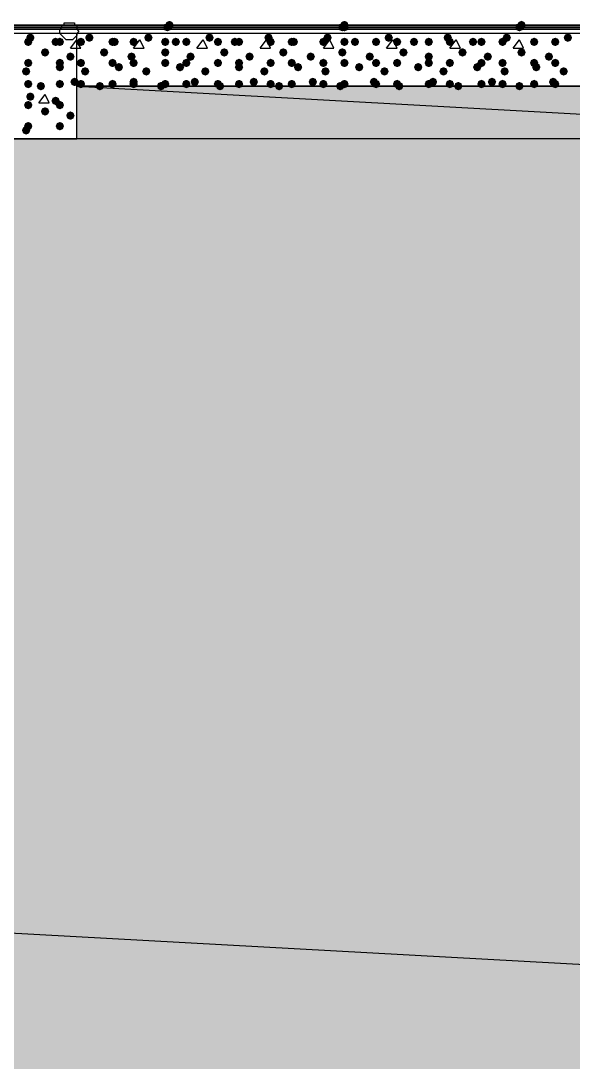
# Model space of a CAD drawing. Header units: millimetres. Extents: x 0 to 420, y 0 to 297.
# Drawn here: x 323.02 to 334.12, y 205.51 to 226.44 of the extents above; entities that cross this region are included whole.
import ezdxf

# ---------------------------------------------------------------- set-up
doc = ezdxf.new("R2010")
doc.units = ezdxf.units.MM
doc.layers.get('0').update_dxf_attribs({"linetype": 'CONTINUOUS'})

msp = doc.modelspace()

# ---------------------------------------------------------------- hatches: boundary and pattern name
at = {"true_color": 0x0000fe}
for points in [[(326.093667, 226.356333), (326.068796, 226.296537), (326.009, 226.271667), (325.949204, 226.296537), (325.924333, 226.356333), (325.949204, 226.416129), (326.009, 226.441), (326.068796, 226.416129)], [(329.607333, 226.356333), (329.582462, 226.296537), (329.522667, 226.271667), (329.462871, 226.296537), (329.438, 226.356333), (329.462871, 226.416129), (329.522667, 226.441), (329.582462, 226.416129)], [(333.163333, 226.356333), (333.138462, 226.296537), (333.078667, 226.271667), (333.018871, 226.296537), (332.994, 226.356333), (333.018871, 226.416129), (333.078667, 226.441), (333.138462, 226.416129)], [(326.051333, 226.314), (326.026462, 226.254204), (325.966667, 226.229333), (325.906871, 226.254204), (325.882, 226.314), (325.906871, 226.373796), (325.966667, 226.398667), (326.026462, 226.373796)], [(326.051333, 226.314), (326.026462, 226.254204), (325.966667, 226.229333), (325.906871, 226.254204), (325.882, 226.314), (325.906871, 226.373796), (325.966667, 226.398667), (326.026462, 226.373796)], [(326.051333, 226.314), (326.026462, 226.254204), (325.966667, 226.229333), (325.906871, 226.254204), (325.882, 226.314), (325.906871, 226.373796), (325.966667, 226.398667), (326.026462, 226.373796)], [(329.565, 226.314), (329.540129, 226.254204), (329.480333, 226.229333), (329.420538, 226.254204), (329.395667, 226.314), (329.420537, 226.373796), (329.480333, 226.398667), (329.540129, 226.373796)], [(329.565, 226.314), (329.540129, 226.254204), (329.480333, 226.229333), (329.420538, 226.254204), (329.395667, 226.314), (329.420537, 226.373796), (329.480333, 226.398667), (329.540129, 226.373796)], [(329.607333, 226.314), (329.582462, 226.254204), (329.522667, 226.229333), (329.462871, 226.254204), (329.438, 226.314), (329.462871, 226.373796), (329.522667, 226.398667), (329.582462, 226.373796)], [(333.121, 226.314), (333.096129, 226.254204), (333.036333, 226.229333), (332.976537, 226.254204), (332.951667, 226.314), (332.976537, 226.373796), (333.036333, 226.398667), (333.096129, 226.373796)], [(333.121, 226.314), (333.096129, 226.254204), (333.036333, 226.229333), (332.976537, 226.254204), (332.951667, 226.314), (332.976537, 226.373796), (333.036333, 226.398667), (333.096129, 226.373796)], [(333.121, 226.314), (333.096129, 226.254204), (333.036333, 226.229333), (332.976537, 226.254204), (332.951667, 226.314), (332.976537, 226.373796), (333.036333, 226.398667), (333.096129, 226.373796)]]:
    msp.add_hatch(color=0, dxfattribs=at).paths.add_polyline_path(points, flags=0)
at = {"true_color": 0x000007}
h = msp.add_hatch(color=0, dxfattribs=at)
h.paths.add_polyline_path([(32.342667, 226.271667), (32.342667, 226.314)], flags=0)
h.paths.add_polyline_path([(32.342667, 226.271667), (32.342667, 226.314), (380.788333, 226.271667)], flags=0)
h.paths.add_polyline_path([(32.342667, 226.314), (380.788333, 226.271667), (380.788333, 226.314)], flags=0)
for points in [[(323.257333, 226.017667), (323.232462, 225.957871), (323.172667, 225.933), (323.112871, 225.957871), (323.088, 226.017667), (323.112871, 226.077462), (323.172667, 226.102333), (323.232462, 226.077463)], [(323.299667, 226.102333), (323.274796, 226.042537), (323.215, 226.017667), (323.155204, 226.042537), (323.130333, 226.102333), (323.155204, 226.162129), (323.215, 226.187), (323.274796, 226.162129)], [(323.807667, 226.017667), (323.782796, 225.957871), (323.723, 225.933), (323.663204, 225.957871), (323.638333, 226.017667), (323.663204, 226.077462), (323.723, 226.102333), (323.782796, 226.077463)], [(323.892333, 226.017667), (323.867462, 225.957871), (323.807667, 225.933), (323.747871, 225.957871), (323.723, 226.017667), (323.747871, 226.077462), (323.807667, 226.102333), (323.867462, 226.077463)], [(323.596, 225.806), (323.571129, 225.746204), (323.511333, 225.721333), (323.451537, 225.746204), (323.426667, 225.806), (323.451537, 225.865796), (323.511333, 225.890667), (323.571129, 225.865796)], [(324.104, 225.721333), (324.079129, 225.661537), (324.019333, 225.636667), (323.959538, 225.661537), (323.934667, 225.721333), (323.959537, 225.781129), (324.019333, 225.806), (324.079129, 225.781129)], [(323.257333, 225.594333), (323.232462, 225.534538), (323.172667, 225.509667), (323.112871, 225.534538), (323.088, 225.594333), (323.112871, 225.654129), (323.172667, 225.679), (323.232462, 225.654129)], [(323.892333, 225.594333), (323.867462, 225.534538), (323.807667, 225.509667), (323.747871, 225.534538), (323.723, 225.594333), (323.747871, 225.654129), (323.807667, 225.679), (323.867462, 225.654129)], [(323.892333, 225.509667), (323.867462, 225.449871), (323.807667, 225.425), (323.747871, 225.449871), (323.723, 225.509667), (323.747871, 225.569462), (323.807667, 225.594333), (323.867462, 225.569463)], [(323.215, 225.425), (323.190129, 225.365204), (323.130333, 225.340333), (323.070538, 225.365204), (323.045667, 225.425), (323.070537, 225.484796), (323.130333, 225.509667), (323.190129, 225.484796)], [(323.257333, 225.171), (323.232462, 225.111204), (323.172667, 225.086333), (323.112871, 225.111204), (323.088, 225.171), (323.112871, 225.230796), (323.172667, 225.255667), (323.232462, 225.230796)], [(323.511333, 225.128667), (323.486463, 225.068871), (323.426667, 225.044), (323.366871, 225.068871), (323.342, 225.128667), (323.366871, 225.188462), (323.426667, 225.213333), (323.486462, 225.188463)], [(323.892333, 225.171), (323.867462, 225.111204), (323.807667, 225.086333), (323.747871, 225.111204), (323.723, 225.171), (323.747871, 225.230796), (323.807667, 225.255667), (323.867462, 225.230796)], [(324.188667, 225.213333), (324.163796, 225.153537), (324.104, 225.128667), (324.044204, 225.153537), (324.019333, 225.213333), (324.044204, 225.273129), (324.104, 225.298), (324.163796, 225.273129)], [(323.299667, 224.917), (323.274796, 224.857204), (323.215, 224.832333), (323.155204, 224.857204), (323.130333, 224.917), (323.155204, 224.976796), (323.215, 225.001667), (323.274796, 224.976796)], [(323.257333, 224.747667), (323.232462, 224.687871), (323.172667, 224.663), (323.112871, 224.687871), (323.088, 224.747667), (323.112871, 224.807462), (323.172667, 224.832333), (323.232462, 224.807463)], [(323.807667, 224.832333), (323.782796, 224.772537), (323.723, 224.747667), (323.663204, 224.772537), (323.638333, 224.832333), (323.663204, 224.892129), (323.723, 224.917), (323.782796, 224.892129)], [(323.892333, 224.747667), (323.867462, 224.687871), (323.807667, 224.663), (323.747871, 224.687871), (323.723, 224.747667), (323.747871, 224.807462), (323.807667, 224.832333), (323.867462, 224.807463)], [(323.596, 224.620667), (323.571129, 224.560871), (323.511333, 224.536), (323.451537, 224.560871), (323.426667, 224.620667), (323.451537, 224.680462), (323.511333, 224.705333), (323.571129, 224.680463)], [(324.104, 224.536), (324.079129, 224.476204), (324.019333, 224.451333), (323.959538, 224.476204), (323.934667, 224.536), (323.959537, 224.595796), (324.019333, 224.620667), (324.079129, 224.595796)], [(323.257333, 224.324333), (323.232462, 224.264537), (323.172667, 224.239667), (323.112871, 224.264537), (323.088, 224.324333), (323.112871, 224.384129), (323.172667, 224.409), (323.232462, 224.384129)], [(323.892333, 224.324333), (323.867462, 224.264537), (323.807667, 224.239667), (323.747871, 224.264537), (323.723, 224.324333), (323.747871, 224.384129), (323.807667, 224.409), (323.867462, 224.384129)], [(323.892333, 224.324333), (323.867462, 224.264537), (323.807667, 224.239667), (323.747871, 224.264537), (323.723, 224.324333), (323.747871, 224.384129), (323.807667, 224.409), (323.867462, 224.384129)], [(323.215, 224.239667), (323.190129, 224.179871), (323.130333, 224.155), (323.070538, 224.179871), (323.045667, 224.239667), (323.070537, 224.299462), (323.130333, 224.324333), (323.190129, 224.299463)]]:
    msp.add_hatch(color=0, dxfattribs=at).paths.add_polyline_path(points, flags=0)
at = {"true_color": 0x000008}
for points in [[(324.315667, 226.017667), (324.290796, 225.957871), (324.231, 225.933), (324.171204, 225.957871), (324.146333, 226.017667), (324.171204, 226.077462), (324.231, 226.102333), (324.290796, 226.077463)], [(324.485, 226.102333), (324.460129, 226.042537), (324.400333, 226.017667), (324.340537, 226.042537), (324.315667, 226.102333), (324.340537, 226.162129), (324.400333, 226.187), (324.460129, 226.162129)], [(324.950667, 226.017667), (324.925796, 225.957871), (324.866, 225.933), (324.806204, 225.957871), (324.781333, 226.017667), (324.806204, 226.077462), (324.866, 226.102333), (324.925796, 226.077463)], [(324.993, 226.017667), (324.968129, 225.957871), (324.908333, 225.933), (324.848538, 225.957871), (324.823667, 226.017667), (324.848537, 226.077462), (324.908333, 226.102333), (324.968129, 226.077463)], [(325.374, 226.017667), (325.349129, 225.957871), (325.289333, 225.933), (325.229537, 225.957871), (325.204667, 226.017667), (325.229537, 226.077462), (325.289333, 226.102333), (325.349129, 226.077463)], [(325.670333, 226.102333), (325.645463, 226.042537), (325.585667, 226.017667), (325.525871, 226.042537), (325.501, 226.102333), (325.525871, 226.162129), (325.585667, 226.187), (325.645462, 226.162129)], [(326.009, 226.017667), (325.984129, 225.957871), (325.924333, 225.933), (325.864537, 225.957871), (325.839667, 226.017667), (325.864537, 226.077462), (325.924333, 226.102333), (325.984129, 226.077463)], [(326.220667, 226.017667), (326.195796, 225.957871), (326.136, 225.933), (326.076204, 225.957871), (326.051333, 226.017667), (326.076204, 226.077462), (326.136, 226.102333), (326.195796, 226.077463)], [(326.432333, 226.017667), (326.407462, 225.957871), (326.347667, 225.933), (326.287871, 225.957871), (326.263, 226.017667), (326.287871, 226.077462), (326.347667, 226.102333), (326.407462, 226.077463)], [(326.898, 226.102333), (326.873129, 226.042537), (326.813333, 226.017667), (326.753537, 226.042537), (326.728667, 226.102333), (326.753537, 226.162129), (326.813333, 226.187), (326.873129, 226.162129)], [(327.067333, 226.017667), (327.042462, 225.957871), (326.982667, 225.933), (326.922871, 225.957871), (326.898, 226.017667), (326.922871, 226.077462), (326.982667, 226.102333), (327.042462, 226.077463)], [(327.406, 226.017667), (327.381129, 225.957871), (327.321333, 225.933), (327.261537, 225.957871), (327.236667, 226.017667), (327.261537, 226.077462), (327.321333, 226.102333), (327.381129, 226.077463)], [(327.490667, 226.017667), (327.465796, 225.957871), (327.406, 225.933), (327.346204, 225.957871), (327.321333, 226.017667), (327.346204, 226.077462), (327.406, 226.102333), (327.465796, 226.077463)], [(328.083333, 226.102333), (328.058463, 226.042537), (327.998667, 226.017667), (327.938871, 226.042537), (327.914, 226.102333), (327.938871, 226.162129), (327.998667, 226.187), (328.058462, 226.162129)], [(328.125667, 226.017667), (328.100796, 225.957871), (328.041, 225.933), (327.981204, 225.957871), (327.956333, 226.017667), (327.981204, 226.077462), (328.041, 226.102333), (328.100796, 226.077463)], [(328.549, 226.017667), (328.524129, 225.957871), (328.464333, 225.933), (328.404537, 225.957871), (328.379667, 226.017667), (328.404537, 226.077462), (328.464333, 226.102333), (328.524129, 226.077463)], [(328.591333, 226.017667), (328.566462, 225.957871), (328.506667, 225.933), (328.446871, 225.957871), (328.422, 226.017667), (328.446871, 226.077462), (328.506667, 226.102333), (328.566462, 226.077463)], [(329.184, 226.017667), (329.159129, 225.957871), (329.099333, 225.933), (329.039537, 225.957871), (329.014667, 226.017667), (329.039537, 226.077462), (329.099333, 226.102333), (329.159129, 226.077463)], [(329.268667, 226.102333), (329.243796, 226.042537), (329.184, 226.017667), (329.124204, 226.042537), (329.099333, 226.102333), (329.124204, 226.162129), (329.184, 226.187), (329.243796, 226.162129)], [(329.607333, 226.017667), (329.582462, 225.957871), (329.522667, 225.933), (329.462871, 225.957871), (329.438, 226.017667), (329.462871, 226.077462), (329.522667, 226.102333), (329.582462, 226.077463)], [(329.819, 226.017667), (329.794129, 225.957871), (329.734333, 225.933), (329.674537, 225.957871), (329.649667, 226.017667), (329.674537, 226.077462), (329.734333, 226.102333), (329.794129, 226.077463)], [(330.242333, 226.017667), (330.217462, 225.957871), (330.157667, 225.933), (330.097871, 225.957871), (330.073, 226.017667), (330.097871, 226.077462), (330.157667, 226.102333), (330.217462, 226.077463)], [(330.496333, 226.102333), (330.471462, 226.042537), (330.411667, 226.017667), (330.351871, 226.042537), (330.327, 226.102333), (330.351871, 226.162129), (330.411667, 226.187), (330.471462, 226.162129)], [(330.665667, 226.017667), (330.640796, 225.957871), (330.581, 225.933), (330.521204, 225.957871), (330.496333, 226.017667), (330.521204, 226.077462), (330.581, 226.102333), (330.640796, 226.077463)], [(331.004333, 226.017667), (330.979462, 225.957871), (330.919667, 225.933), (330.859871, 225.957871), (330.835, 226.017667), (330.859871, 226.077462), (330.919667, 226.102333), (330.979462, 226.077463)], [(331.300667, 226.017667), (331.275796, 225.957871), (331.216, 225.933), (331.156204, 225.957871), (331.131333, 226.017667), (331.156204, 226.077462), (331.216, 226.102333), (331.275796, 226.077463)], [(331.681667, 226.102333), (331.656796, 226.042537), (331.597, 226.017667), (331.537204, 226.042537), (331.512333, 226.102333), (331.537204, 226.162129), (331.597, 226.187), (331.656796, 226.162129)], [(331.724, 226.017667), (331.699129, 225.957871), (331.639333, 225.933), (331.579538, 225.957871), (331.554667, 226.017667), (331.579537, 226.077462), (331.639333, 226.102333), (331.699129, 226.077463)], [(332.189667, 226.017667), (332.164796, 225.957871), (332.105, 225.933), (332.045204, 225.957871), (332.020333, 226.017667), (332.045204, 226.077462), (332.105, 226.102333), (332.164796, 226.077463)], [(332.359, 226.017667), (332.334129, 225.957871), (332.274333, 225.933), (332.214538, 225.957871), (332.189667, 226.017667), (332.214537, 226.077462), (332.274333, 226.102333), (332.334129, 226.077463)], [(332.782333, 226.017667), (332.757462, 225.957871), (332.697667, 225.933), (332.637871, 225.957871), (332.613, 226.017667), (332.637871, 226.077462), (332.697667, 226.102333), (332.757462, 226.077463)], [(332.867, 226.102333), (332.842129, 226.042537), (332.782333, 226.017667), (332.722538, 226.042537), (332.697667, 226.102333), (332.722537, 226.162129), (332.782333, 226.187), (332.842129, 226.162129)], [(333.417333, 226.017667), (333.392462, 225.957871), (333.332667, 225.933), (333.272871, 225.957871), (333.248, 226.017667), (333.272871, 226.077462), (333.332667, 226.102333), (333.392462, 226.077463)], [(333.417333, 226.017667), (333.392462, 225.957871), (333.332667, 225.933), (333.272871, 225.957871), (333.248, 226.017667), (333.272871, 226.077462), (333.332667, 226.102333), (333.392462, 226.077463)], [(333.840667, 226.017667), (333.815796, 225.957871), (333.756, 225.933), (333.696204, 225.957871), (333.671333, 226.017667), (333.696204, 226.077462), (333.756, 226.102333), (333.815796, 226.077463)], [(334.094667, 226.102333), (334.069796, 226.042537), (334.01, 226.017667), (333.950204, 226.042537), (333.925333, 226.102333), (333.950204, 226.162129), (334.01, 226.187), (334.069796, 226.162129)], [(324.781333, 225.806), (324.756463, 225.746204), (324.696667, 225.721333), (324.636871, 225.746204), (324.612, 225.806), (324.636871, 225.865796), (324.696667, 225.890667), (324.756462, 225.865796)], [(325.331667, 225.721333), (325.306796, 225.661537), (325.247, 225.636667), (325.187204, 225.661537), (325.162333, 225.721333), (325.187204, 225.781129), (325.247, 225.806), (325.306796, 225.781129)], [(326.009, 225.806), (325.984129, 225.746204), (325.924333, 225.721333), (325.864537, 225.746204), (325.839667, 225.806), (325.864537, 225.865796), (325.924333, 225.890667), (325.984129, 225.865796)], [(326.517, 225.721333), (326.492129, 225.661537), (326.432333, 225.636667), (326.372538, 225.661537), (326.347667, 225.721333), (326.372537, 225.781129), (326.432333, 225.806), (326.492129, 225.781129)], [(327.194333, 225.806), (327.169462, 225.746204), (327.109667, 225.721333), (327.049871, 225.746204), (327.025, 225.806), (327.049871, 225.865796), (327.109667, 225.890667), (327.169462, 225.865796)], [(327.702333, 225.721333), (327.677462, 225.661537), (327.617667, 225.636667), (327.557871, 225.661537), (327.533, 225.721333), (327.557871, 225.781129), (327.617667, 225.806), (327.677462, 225.781129)], [(328.379667, 225.806), (328.354796, 225.746204), (328.295, 225.721333), (328.235204, 225.746204), (328.210333, 225.806), (328.235204, 225.865796), (328.295, 225.890667), (328.354796, 225.865796)], [(328.93, 225.721333), (328.905129, 225.661537), (328.845333, 225.636667), (328.785538, 225.661537), (328.760667, 225.721333), (328.785537, 225.781129), (328.845333, 225.806), (328.905129, 225.781129)], [(329.565, 225.806), (329.540129, 225.746204), (329.480333, 225.721333), (329.420538, 225.746204), (329.395667, 225.806), (329.420537, 225.865796), (329.480333, 225.890667), (329.540129, 225.865796)], [(330.115333, 225.721333), (330.090463, 225.661537), (330.030667, 225.636667), (329.970871, 225.661537), (329.946, 225.721333), (329.970871, 225.781129), (330.030667, 225.806), (330.090462, 225.781129)], [(330.792667, 225.806), (330.767796, 225.746204), (330.708, 225.721333), (330.648204, 225.746204), (330.623333, 225.806), (330.648204, 225.865796), (330.708, 225.890667), (330.767796, 225.865796)], [(331.300667, 225.721333), (331.275796, 225.661537), (331.216, 225.636667), (331.156204, 225.661537), (331.131333, 225.721333), (331.156204, 225.781129), (331.216, 225.806), (331.275796, 225.781129)], [(331.978, 225.806), (331.953129, 225.746204), (331.893333, 225.721333), (331.833538, 225.746204), (331.808667, 225.806), (331.833537, 225.865796), (331.893333, 225.890667), (331.953129, 225.865796)], [(332.486, 225.721333), (332.461129, 225.661537), (332.401333, 225.636667), (332.341537, 225.661537), (332.316667, 225.721333), (332.341537, 225.781129), (332.401333, 225.806), (332.461129, 225.781129)], [(333.163333, 225.806), (333.138462, 225.746204), (333.078667, 225.721333), (333.018871, 225.746204), (332.994, 225.806), (333.018871, 225.865796), (333.078667, 225.890667), (333.138462, 225.865796)], [(333.713667, 225.721333), (333.688796, 225.661537), (333.629, 225.636667), (333.569204, 225.661537), (333.544333, 225.721333), (333.569204, 225.781129), (333.629, 225.806), (333.688796, 225.781129)], [(324.315667, 225.594333), (324.290796, 225.534538), (324.231, 225.509667), (324.171204, 225.534538), (324.146333, 225.594333), (324.171204, 225.654129), (324.231, 225.679), (324.290796, 225.654129)], [(324.950667, 225.594333), (324.925796, 225.534538), (324.866, 225.509667), (324.806204, 225.534538), (324.781333, 225.594333), (324.806204, 225.654129), (324.866, 225.679), (324.925796, 225.654129)], [(325.077667, 225.509667), (325.052796, 225.449871), (324.993, 225.425), (324.933204, 225.449871), (324.908333, 225.509667), (324.933204, 225.569462), (324.993, 225.594333), (325.052796, 225.569463)], [(325.374, 225.594333), (325.349129, 225.534538), (325.289333, 225.509667), (325.229537, 225.534538), (325.204667, 225.594333), (325.229537, 225.654129), (325.289333, 225.679), (325.349129, 225.654129)], [(326.009, 225.594333), (325.984129, 225.534538), (325.924333, 225.509667), (325.864537, 225.534538), (325.839667, 225.594333), (325.864537, 225.654129), (325.924333, 225.679), (325.984129, 225.654129)], [(326.305333, 225.509667), (326.280463, 225.449871), (326.220667, 225.425), (326.160871, 225.449871), (326.136, 225.509667), (326.160871, 225.569462), (326.220667, 225.594333), (326.280462, 225.569463)], [(326.432333, 225.594333), (326.407462, 225.534538), (326.347667, 225.509667), (326.287871, 225.534538), (326.263, 225.594333), (326.287871, 225.654129), (326.347667, 225.679), (326.407462, 225.654129)], [(327.067333, 225.594333), (327.042462, 225.534538), (326.982667, 225.509667), (326.922871, 225.534538), (326.898, 225.594333), (326.922871, 225.654129), (326.982667, 225.679), (327.042462, 225.654129)], [(327.490667, 225.594333), (327.465796, 225.534538), (327.406, 225.509667), (327.346204, 225.534538), (327.321333, 225.594333), (327.346204, 225.654129), (327.406, 225.679), (327.465796, 225.654129)], [(327.490667, 225.509667), (327.465796, 225.449871), (327.406, 225.425), (327.346204, 225.449871), (327.321333, 225.509667), (327.346204, 225.569462), (327.406, 225.594333), (327.465796, 225.569463)], [(328.125667, 225.594333), (328.100796, 225.534538), (328.041, 225.509667), (327.981204, 225.534538), (327.956333, 225.594333), (327.981204, 225.654129), (328.041, 225.679), (328.100796, 225.654129)], [(328.549, 225.594333), (328.524129, 225.534538), (328.464333, 225.509667), (328.404537, 225.534538), (328.379667, 225.594333), (328.404537, 225.654129), (328.464333, 225.679), (328.524129, 225.654129)], [(328.676, 225.509667), (328.651129, 225.449871), (328.591333, 225.425), (328.531538, 225.449871), (328.506667, 225.509667), (328.531537, 225.569462), (328.591333, 225.594333), (328.651129, 225.569463)], [(329.184, 225.594333), (329.159129, 225.534538), (329.099333, 225.509667), (329.039537, 225.534538), (329.014667, 225.594333), (329.039537, 225.654129), (329.099333, 225.679), (329.159129, 225.654129)], [(329.607333, 225.594333), (329.582462, 225.534538), (329.522667, 225.509667), (329.462871, 225.534538), (329.438, 225.594333), (329.462871, 225.654129), (329.522667, 225.679), (329.582462, 225.654129)], [(329.903667, 225.509667), (329.878796, 225.449871), (329.819, 225.425), (329.759204, 225.449871), (329.734333, 225.509667), (329.759204, 225.569462), (329.819, 225.594333), (329.878796, 225.569463)], [(330.242333, 225.594333), (330.217462, 225.534538), (330.157667, 225.509667), (330.097871, 225.534538), (330.073, 225.594333), (330.097871, 225.654129), (330.157667, 225.679), (330.217462, 225.654129)], [(330.665667, 225.594333), (330.640796, 225.534538), (330.581, 225.509667), (330.521204, 225.534538), (330.496333, 225.594333), (330.521204, 225.654129), (330.581, 225.679), (330.640796, 225.654129)], [(331.089, 225.509667), (331.064129, 225.449871), (331.004333, 225.425), (330.944537, 225.449871), (330.919667, 225.509667), (330.944537, 225.569462), (331.004333, 225.594333), (331.064129, 225.569463)], [(331.300667, 225.594333), (331.275796, 225.534538), (331.216, 225.509667), (331.156204, 225.534538), (331.131333, 225.594333), (331.156204, 225.654129), (331.216, 225.679), (331.275796, 225.654129)], [(331.724, 225.594333), (331.699129, 225.534538), (331.639333, 225.509667), (331.579538, 225.534538), (331.554667, 225.594333), (331.579537, 225.654129), (331.639333, 225.679), (331.699129, 225.654129)], [(332.274333, 225.509667), (332.249462, 225.449871), (332.189667, 225.425), (332.129871, 225.449871), (332.105, 225.509667), (332.129871, 225.569462), (332.189667, 225.594333), (332.249462, 225.569463)], [(332.359, 225.594333), (332.334129, 225.534538), (332.274333, 225.509667), (332.214538, 225.534538), (332.189667, 225.594333), (332.214537, 225.654129), (332.274333, 225.679), (332.334129, 225.654129)], [(332.782333, 225.594333), (332.757462, 225.534538), (332.697667, 225.509667), (332.637871, 225.534538), (332.613, 225.594333), (332.637871, 225.654129), (332.697667, 225.679), (332.757462, 225.654129)], [(333.417333, 225.594333), (333.392462, 225.534538), (333.332667, 225.509667), (333.272871, 225.534538), (333.248, 225.594333), (333.272871, 225.654129), (333.332667, 225.679), (333.392462, 225.654129)], [(333.459667, 225.509667), (333.434796, 225.449871), (333.375, 225.425), (333.315204, 225.449871), (333.290333, 225.509667), (333.315204, 225.569462), (333.375, 225.594333), (333.434796, 225.569463)], [(333.840667, 225.594333), (333.815796, 225.534538), (333.756, 225.509667), (333.696204, 225.534538), (333.671333, 225.594333), (333.696204, 225.654129), (333.756, 225.679), (333.815796, 225.654129)], [(324.400333, 225.425), (324.375463, 225.365204), (324.315667, 225.340333), (324.255871, 225.365204), (324.231, 225.425), (324.255871, 225.484796), (324.315667, 225.509667), (324.375462, 225.484796)], [(325.628, 225.425), (325.603129, 225.365204), (325.543333, 225.340333), (325.483538, 225.365204), (325.458667, 225.425), (325.483537, 225.484796), (325.543333, 225.509667), (325.603129, 225.484796)], [(326.813333, 225.425), (326.788462, 225.365204), (326.728667, 225.340333), (326.668871, 225.365204), (326.644, 225.425), (326.668871, 225.484796), (326.728667, 225.509667), (326.788462, 225.484796)], [(327.998667, 225.425), (327.973796, 225.365204), (327.914, 225.340333), (327.854204, 225.365204), (327.829333, 225.425), (327.854204, 225.484796), (327.914, 225.509667), (327.973796, 225.484796)], [(329.226333, 225.425), (329.201462, 225.365204), (329.141667, 225.340333), (329.081871, 225.365204), (329.057, 225.425), (329.081871, 225.484796), (329.141667, 225.509667), (329.201462, 225.484796)], [(330.411667, 225.425), (330.386796, 225.365204), (330.327, 225.340333), (330.267204, 225.365204), (330.242333, 225.425), (330.267204, 225.484796), (330.327, 225.509667), (330.386796, 225.484796)], [(331.597, 225.425), (331.572129, 225.365204), (331.512333, 225.340333), (331.452538, 225.365204), (331.427667, 225.425), (331.452537, 225.484796), (331.512333, 225.509667), (331.572129, 225.484796)], [(332.824667, 225.425), (332.799796, 225.365204), (332.74, 225.340333), (332.680204, 225.365204), (332.655333, 225.425), (332.680204, 225.484796), (332.74, 225.509667), (332.799796, 225.484796)], [(334.01, 225.425), (333.985129, 225.365204), (333.925333, 225.340333), (333.865538, 225.365204), (333.840667, 225.425), (333.865537, 225.484796), (333.925333, 225.509667), (333.985129, 225.484796)], [(324.315667, 225.171), (324.290796, 225.111204), (324.231, 225.086333), (324.171204, 225.111204), (324.146333, 225.171), (324.171204, 225.230796), (324.231, 225.255667), (324.290796, 225.230796)], [(324.696667, 225.128667), (324.671796, 225.068871), (324.612, 225.044), (324.552204, 225.068871), (324.527333, 225.128667), (324.552204, 225.188462), (324.612, 225.213333), (324.671796, 225.188463)], [(324.950667, 225.171), (324.925796, 225.111204), (324.866, 225.086333), (324.806204, 225.111204), (324.781333, 225.171), (324.806204, 225.230796), (324.866, 225.255667), (324.925796, 225.230796)], [(325.374, 225.213333), (325.349129, 225.153537), (325.289333, 225.128667), (325.229537, 225.153537), (325.204667, 225.213333), (325.229537, 225.273129), (325.289333, 225.298), (325.349129, 225.273129)], [(325.374, 225.171), (325.349129, 225.111204), (325.289333, 225.086333), (325.229537, 225.111204), (325.204667, 225.171), (325.229537, 225.230796), (325.289333, 225.255667), (325.349129, 225.230796)], [(325.924333, 225.128667), (325.899462, 225.068871), (325.839667, 225.044), (325.779871, 225.068871), (325.755, 225.128667), (325.779871, 225.188462), (325.839667, 225.213333), (325.899462, 225.188463)], [(326.009, 225.171), (325.984129, 225.111204), (325.924333, 225.086333), (325.864537, 225.111204), (325.839667, 225.171), (325.864537, 225.230796), (325.924333, 225.255667), (325.984129, 225.230796)], [(326.432333, 225.171), (326.407462, 225.111204), (326.347667, 225.086333), (326.287871, 225.111204), (326.263, 225.171), (326.287871, 225.230796), (326.347667, 225.255667), (326.407462, 225.230796)], [(326.601667, 225.213333), (326.576796, 225.153537), (326.517, 225.128667), (326.457204, 225.153537), (326.432333, 225.213333), (326.457204, 225.273129), (326.517, 225.298), (326.576796, 225.273129)], [(327.067333, 225.171), (327.042462, 225.111204), (326.982667, 225.086333), (326.922871, 225.111204), (326.898, 225.171), (326.922871, 225.230796), (326.982667, 225.255667), (327.042462, 225.230796)], [(327.109667, 225.128667), (327.084796, 225.068871), (327.025, 225.044), (326.965204, 225.068871), (326.940333, 225.128667), (326.965204, 225.188462), (327.025, 225.213333), (327.084796, 225.188463)], [(327.490667, 225.171), (327.465796, 225.111204), (327.406, 225.086333), (327.346204, 225.111204), (327.321333, 225.171), (327.346204, 225.230796), (327.406, 225.255667), (327.465796, 225.230796)], [(327.787, 225.213333), (327.762129, 225.153537), (327.702333, 225.128667), (327.642538, 225.153537), (327.617667, 225.213333), (327.642537, 225.273129), (327.702333, 225.298), (327.762129, 225.273129)], [(328.125667, 225.171), (328.100796, 225.111204), (328.041, 225.086333), (327.981204, 225.111204), (327.956333, 225.171), (327.981204, 225.230796), (328.041, 225.255667), (328.100796, 225.230796)], [(328.295, 225.128667), (328.270129, 225.068871), (328.210333, 225.044), (328.150538, 225.068871), (328.125667, 225.128667), (328.150537, 225.188462), (328.210333, 225.213333), (328.270129, 225.188463)], [(328.549, 225.171), (328.524129, 225.111204), (328.464333, 225.086333), (328.404537, 225.111204), (328.379667, 225.171), (328.404537, 225.230796), (328.464333, 225.255667), (328.524129, 225.230796)], [(328.972333, 225.213333), (328.947462, 225.153537), (328.887667, 225.128667), (328.827871, 225.153537), (328.803, 225.213333), (328.827871, 225.273129), (328.887667, 225.298), (328.947462, 225.273129)], [(329.184, 225.171), (329.159129, 225.111204), (329.099333, 225.086333), (329.039537, 225.111204), (329.014667, 225.171), (329.039537, 225.230796), (329.099333, 225.255667), (329.159129, 225.230796)], [(329.522667, 225.128667), (329.497796, 225.068871), (329.438, 225.044), (329.378204, 225.068871), (329.353333, 225.128667), (329.378204, 225.188462), (329.438, 225.213333), (329.497796, 225.188463)], [(329.607333, 225.171), (329.582462, 225.111204), (329.522667, 225.086333), (329.462871, 225.111204), (329.438, 225.171), (329.462871, 225.230796), (329.522667, 225.255667), (329.582462, 225.230796)], [(330.2, 225.213333), (330.175129, 225.153537), (330.115333, 225.128667), (330.055538, 225.153537), (330.030667, 225.213333), (330.055537, 225.273129), (330.115333, 225.298), (330.175129, 225.273129)], [(330.242333, 225.171), (330.217462, 225.111204), (330.157667, 225.086333), (330.097871, 225.111204), (330.073, 225.171), (330.097871, 225.230796), (330.157667, 225.255667), (330.217462, 225.230796)], [(330.665667, 225.171), (330.640796, 225.111204), (330.581, 225.086333), (330.521204, 225.111204), (330.496333, 225.171), (330.521204, 225.230796), (330.581, 225.255667), (330.640796, 225.230796)], [(330.708, 225.128667), (330.683129, 225.068871), (330.623333, 225.044), (330.563538, 225.068871), (330.538667, 225.128667), (330.563537, 225.188462), (330.623333, 225.213333), (330.683129, 225.188463)], [(331.300667, 225.171), (331.275796, 225.111204), (331.216, 225.086333), (331.156204, 225.111204), (331.131333, 225.171), (331.156204, 225.230796), (331.216, 225.255667), (331.275796, 225.230796)], [(331.385333, 225.213333), (331.360463, 225.153537), (331.300667, 225.128667), (331.240871, 225.153537), (331.216, 225.213333), (331.240871, 225.273129), (331.300667, 225.298), (331.360462, 225.273129)], [(331.724, 225.171), (331.699129, 225.111204), (331.639333, 225.086333), (331.579538, 225.111204), (331.554667, 225.171), (331.579537, 225.230796), (331.639333, 225.255667), (331.699129, 225.230796)], [(331.893333, 225.128667), (331.868462, 225.068871), (331.808667, 225.044), (331.748871, 225.068871), (331.724, 225.128667), (331.748871, 225.188462), (331.808667, 225.213333), (331.868462, 225.188463)], [(332.359, 225.171), (332.334129, 225.111204), (332.274333, 225.086333), (332.214538, 225.111204), (332.189667, 225.171), (332.214537, 225.230796), (332.274333, 225.255667), (332.334129, 225.230796)], [(332.570667, 225.213333), (332.545796, 225.153537), (332.486, 225.128667), (332.426204, 225.153537), (332.401333, 225.213333), (332.426204, 225.273129), (332.486, 225.298), (332.545796, 225.273129)], [(332.782333, 225.171), (332.757462, 225.111204), (332.697667, 225.086333), (332.637871, 225.111204), (332.613, 225.171), (332.637871, 225.230796), (332.697667, 225.255667), (332.757462, 225.230796)], [(333.121, 225.128667), (333.096129, 225.068871), (333.036333, 225.044), (332.976537, 225.068871), (332.951667, 225.128667), (332.976537, 225.188462), (333.036333, 225.213333), (333.096129, 225.188463)], [(333.417333, 225.171), (333.392462, 225.111204), (333.332667, 225.086333), (333.272871, 225.111204), (333.248, 225.171), (333.272871, 225.230796), (333.332667, 225.255667), (333.392462, 225.230796)], [(333.798333, 225.213333), (333.773462, 225.153537), (333.713667, 225.128667), (333.653871, 225.153537), (333.629, 225.213333), (333.653871, 225.273129), (333.713667, 225.298), (333.773462, 225.273129)], [(333.840667, 225.171), (333.815796, 225.111204), (333.756, 225.086333), (333.696204, 225.111204), (333.671333, 225.171), (333.696204, 225.230796), (333.756, 225.255667), (333.815796, 225.230796)]]:
    msp.add_hatch(color=0, dxfattribs=at).paths.add_polyline_path(points, flags=0)
h = msp.add_hatch(color=0, dxfattribs=at)
h.paths.add_polyline_path([(343.238667, 225.128667), (324.146333, 225.128667), (343.238667, 224.070333)], flags=0)
h.paths.add_polyline_path([(324.146333, 225.128667), (343.238667, 224.070333), (324.146333, 224.070333)], flags=0)
h = msp.add_hatch(color=0, dxfattribs=at)
h.paths.add_polyline_path([(379.603, 224.070333), (33.528, 224.070333), (379.603, 204.978)], flags=0)
h.paths.add_polyline_path([(33.528, 224.070333), (379.603, 204.978), (33.528, 204.978)], flags=0)

# ---------------------------------------------------------------- linework, layer by layer
at = {"color": 0, "true_color": 0x000007}
for points in [[(32.300333, 226.356333), (380.788333, 226.356333), (32.300333, 226.314), (380.788333, 226.314)], [(380.788333, 226.356333), (32.300333, 226.356333), (32.300333, 226.314)], [(380.788333, 226.314), (32.342667, 226.314), (32.300333, 226.314)], [(32.342667, 226.314), (380.788333, 226.314)], [(32.342667, 226.271667), (380.788333, 226.271667)], [(324.019333, 225.890667), (324.146333, 226.06)], [(343.238667, 226.187), (324.146333, 226.187)], [(324.146333, 226.017667), (324.146333, 226.06)], [(324.019333, 225.890667), (324.146333, 225.890667)], [(324.146333, 225.128667), (343.238667, 225.128667)], [(323.384333, 224.79), (323.511333, 224.959333)], [(323.384333, 224.79), (323.596, 224.79)], [(323.596, 224.79), (323.511333, 224.959333)]]:
    msp.add_lwpolyline(points, dxfattribs=at)
for points in [[(32.342667, 226.314), (380.788333, 226.314)], [(32.342667, 226.271667), (32.342667, 226.314), (380.788333, 226.271667)], [(32.342667, 226.314), (380.788333, 226.271667), (380.788333, 226.314)], [(324.188667, 226.229333), (324.146333, 226.187), (324.146333, 226.144667), (324.104, 226.102333), (324.061667, 226.06), (324.019333, 226.06), (323.977, 226.06), (323.934667, 226.06), (323.892333, 226.102333), (323.85, 226.144667), (323.807667, 226.187), (323.807667, 226.229333), (323.807667, 226.271667), (323.85, 226.314), (323.85, 226.356333), (323.892333, 226.356333), (323.892333, 226.398667), (323.934667, 226.398667), (323.977, 226.398667), (324.019333, 226.398667), (324.061667, 226.398667), (324.104, 226.398667), (324.104, 226.356333), (324.146333, 226.356333), (324.146333, 226.314), (324.146333, 226.271667)], [(322.029667, 226.187), (322.029667, 224.070333), (324.146333, 224.070333), (324.146333, 226.187)]]:
    msp.add_lwpolyline(points, close=True, dxfattribs=at)
at = {"color": 0, "true_color": 0x000008}
for points in [[(324.231, 225.890667), (324.146333, 226.017667)], [(325.289333, 225.890667), (325.416333, 226.06)], [(325.501, 225.890667), (325.416333, 226.06)], [(326.559333, 225.890667), (326.686333, 226.06)], [(326.771, 225.890667), (326.686333, 226.06)], [(327.829333, 225.890667), (327.956333, 226.06)], [(328.041, 225.890667), (327.956333, 226.06)], [(329.099333, 225.890667), (329.226333, 226.06)], [(329.311, 225.890667), (329.226333, 226.06)], [(330.369333, 225.890667), (330.496333, 226.06)], [(330.581, 225.890667), (330.496333, 226.06)], [(331.639333, 225.890667), (331.766333, 226.06)], [(331.851, 225.890667), (331.766333, 226.06)], [(332.909333, 225.890667), (333.036333, 226.06)], [(333.121, 225.890667), (333.036333, 226.06)], [(324.146333, 225.890667), (324.231, 225.890667)], [(325.289333, 225.890667), (325.501, 225.890667)], [(326.559333, 225.890667), (326.771, 225.890667)], [(327.829333, 225.890667), (328.041, 225.890667)], [(329.099333, 225.890667), (329.311, 225.890667)], [(330.369333, 225.890667), (330.581, 225.890667)], [(331.639333, 225.890667), (331.851, 225.890667)], [(332.909333, 225.890667), (333.121, 225.890667)]]:
    msp.add_lwpolyline(points, dxfattribs=at)
for points in [[(343.238667, 225.128667), (324.146333, 225.128667), (343.238667, 224.070333)], [(324.146333, 225.128667), (343.238667, 224.070333), (324.146333, 224.070333)], [(379.603, 224.070333), (33.528, 224.070333), (379.603, 204.978)], [(33.528, 224.070333), (379.603, 204.978), (33.528, 204.978)]]:
    msp.add_lwpolyline(points, close=True, dxfattribs=at)

doc.saveas('drawing.dxf')
